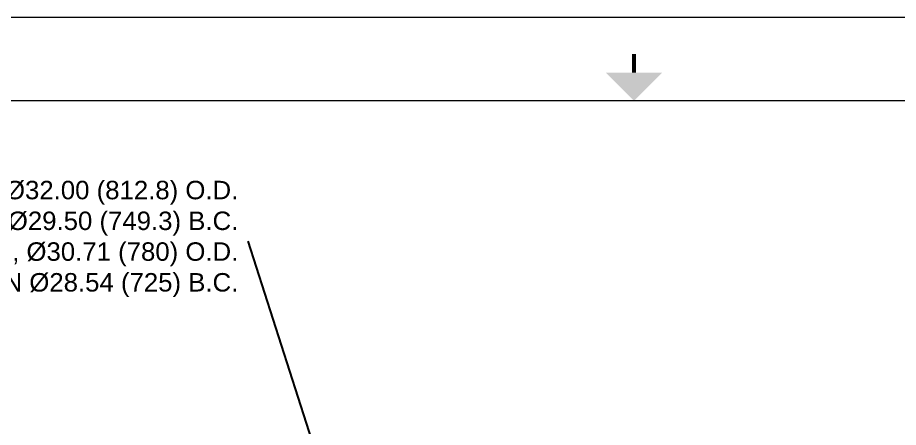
# Model space of a CAD drawing. Header units: inches. Extents: x 0 to 533, y 0 to 406.
# Drawn here: x 182.6 to 302, y 350.5 to 406 of the extents above; entities that cross this region are included whole.
import ezdxf
from ezdxf.enums import TextEntityAlignment as Align

# ---------------------------------------------------------------- set-up
doc = ezdxf.new("R2010")
doc.units = ezdxf.units.IN
doc.header["$MEASUREMENT"] = 0
doc.layers.add('Title Block', color=7, linetype='Continuous')
doc.styles.add('ACANSTS', font='romans.shx', dxfattribs={"height": 1})
doc.styles.add('Roman', font='romans')
doc.styles.get("Standard").update_dxf_attribs({"font": 'arial.ttf'})
doc.dimstyles.new('STANDARD 2 PLCS', dxfattribs={"dimtxt": 0.125, "dimasz": 0.18, "dimexe": 0.18, "dimexo": 0.0625, "dimgap": 0.09, "dimtad": 0, "dimtih": 1, "dimtoh": 1, "dimzin": 4, "dimdsep": 46, "dimtxsty": 'Standard', "dimcen": 0.09, "dimaunit": 1, "dimadec": 0, "dimazin": 1, "dimtfac": 1, "dimtofl": 0, "dimtmove": 1, "dimatfit": 3, "dimfxl": 1, "dimtolj": 1, "dimtzin": 4, "dimarcsym": 0})

# ---------------------------------------------------------------- blocks, each defined once
blk = doc.blocks.new('LONE STAR BLOWER TITLE BLOCK (SIZE A)')
at = {"layer": 'Title Block', "lineweight": 15}
for p, q in [((23.625, 18), (0, 18)), ((23.125, 17.5), (0.5, 17.5)), ((23.125, 17.5), (0.5, 17.5))]:
    blk.add_line(p, q, dxfattribs=at)
at = {"layer": 'Title Block', "lineweight": 15, "const_width": 0.0225}
blk.add_lwpolyline([(11.8125, 17.7813), (11.8125, 17.6687)], dxfattribs=at)
at = {"layer": 'Title Block', "lineweight": 15}
blk.add_solid([(11.6437, 17.6687), (11.9812, 17.6687), (11.8125, 17.5)], dxfattribs=at)
at = {"layer": 'Title Block', "lineweight": 15, "style": 'ACANSTS'}
for tag, p, height in [('DRAWN_BY', (14.3692, 2.2855), 0.135), ('DRAWN_DATE', (15.5145, 2.2938), 0.135), ('DRAWING_SUBTITLE', (17.5134, 1.9768), 0.2025), ('CHECKED_BY', (14.3914, 1.9397), 0.135), ('CHECK_DATE', (15.4958, 1.9404), 0.135), ('DRAWING_SUBTITLE', (17.5109, 1.5494), 0.2025), ('ENGINEER', (14.3854, 1.6081), 0.135), ('ENG_DATE', (15.4868, 1.6029), 0.135), ('MANUFACTURING', (14.3811, 1.2706), 0.135), ('MFG_DATE', (15.4879, 1.2695), 0.135), ('CONTROL', (14.3811, 0.9331), 0.135), ('CONTROL_DATE', (15.4879, 0.932), 0.135), ('CAGE_CODE', (17.7275, 0.9163), 0.135), ('MODEL_FILE_NAME', (8.2952, 0.6111), 0.135), ('APPROVED_BY', (14.3698, 0.5685), 0.135), ('APPROVAL_DATE', (15.4796, 0.5615), 0.135)]:
    blk.add_attdef(tag, p, '', height=height, dxfattribs=at)
at = {"layer": 'Title Block', "lineweight": 15, "style": 'Roman', "flags": 8}
for tag, height, p in [('DWG_NUMBER', 0.2812, (18.9096, 1.1474)), ('SCALE', 0.135, (17.9035, 0.7041)), ('SHEETNUMBER', 0.135, (21.2556, 0.7041)), ('TOTA_SHEETS', 0.135, (21.8939, 0.7016))]:
    blk.add_attdef(tag, text='', height=height, dxfattribs=at).set_placement(p, align=Align.TOP_LEFT)
at = {"layer": 'Title Block', "lineweight": 15, "style": 'ACANSTS'}
blk.add_attdef('REVISION', text='', height=0.135, dxfattribs=at).set_placement((22.8495, 0.8933), align=Align.CENTER)

msp = doc.modelspace()

# ---------------------------------------------------------------- block references
at = {"xscale": 22.55296165068907, "yscale": 22.55296165068907, "zscale": 22.55296165068907}
msp.add_blockref('LONE STAR BLOWER TITLE BLOCK (SIZE A)', (-0.20583, 0.08309), dxfattribs=at)

# ---------------------------------------------------------------- texts
at = {"insert": (212.54945, 376.04146), "char_height": 2.5, "attachment_point": 6}
msp.add_mtext('24" INLET FLANGE (ANSI 150#) %%C32.00 (812.8) O.D.\\P20X 1 1/4-7 UNC TAPPED HOLES ON %%C29.50 (749.3) B.C.\\POPTIONAL 600mm FLANGE (DIN), %%C30.71 (780) O.D.\\P20X 30mm CLEARANCE HOLES ON %%C28.54 (725) B.C. ', dxfattribs=at)

# ---------------------------------------------------------------- leaders
msp.add_leader([(223.47015, 345.88688), (213.87866, 375.76449)], dimstyle='STANDARD 2 PLCS', override={"dimscale": 20, "dimpost": '\\X', "dimtmove": 0})

doc.saveas('drawing.dxf')
